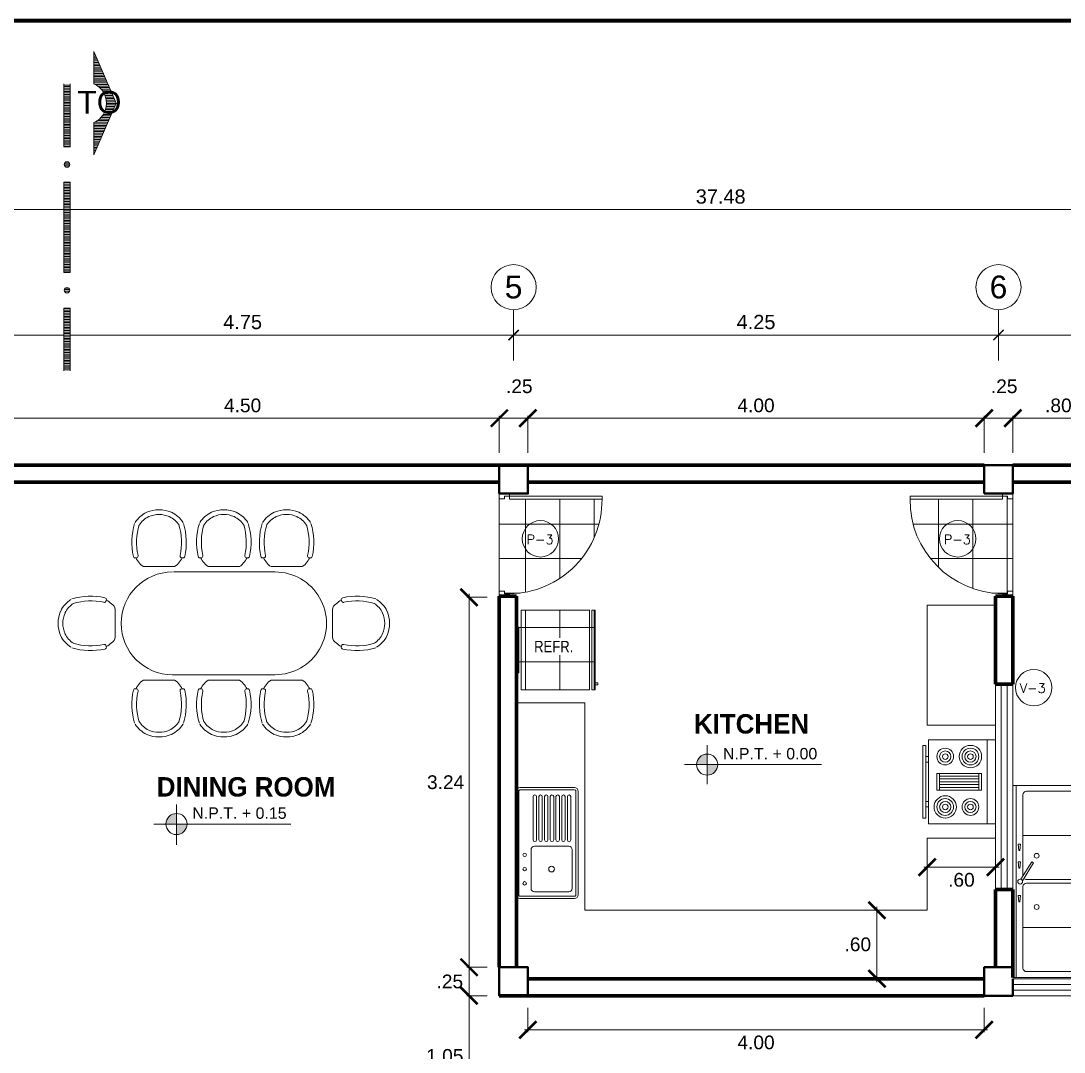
# Model space of a CAD drawing. Header units: millimetres. Extents: x 565 to 912, y 163 to 192.
# Drawn here: x 586.76 to 595.91, y 182.68 to 191.72 of the extents above; entities that cross this region are included whole.
import ezdxf

# ---------------------------------------------------------------- set-up
doc = ezdxf.new("R2010")
doc.units = ezdxf.units.MM
doc.header["$LTSCALE"] = 0.0125
for name, color, linetype, lineweight in [('01', 210, 'Continuous', 0), ('COLUMNAS', 162, 'Continuous', 40), ('COTAS', 9, 'Continuous', 9), ('EQUIPO', 2, 'Continuous', 15), ('MARCO', 1, 'Continuous', 13), ('MARKO', 186, 'Continuous', 80), ('MURO ALTO', 40, 'Continuous', 70), ('proy', 254, 'Continuous', 0), ('TEXTO', 6, 'Continuous', 15)]:
    doc.layers.add(name, color=color, linetype=linetype, lineweight=lineweight)
doc.layers.add('02', color=2, linetype='Continuous')
doc.styles.add('ARIAL', font='arial.ttf')
doc.styles.add('NOMBRE-2', font='arial.ttf')
doc.styles.add('op', font='romab___.ttf')
doc.styles.add('ROMANS135', font='romans.shx', dxfattribs={"width": 1.35})
doc.styles.add('STYLE1', font='arial.ttf', dxfattribs={"height": 0.5})
doc.styles.add('TEXCHICO', font='ARIALN.TTF', dxfattribs={"height": 0.1})
doc.dimstyles.new('ISO-25', dxfattribs={"dimtxt": 0.12, "dimasz": 0.15, "dimexe": 0.02, "dimexo": 0.1055, "dimgap": 0.05, "dimtad": 2, "dimtih": 1, "dimtoh": 1, "dimzin": 4, "dimdsep": 46, "dimtxsty": 'ARIAL', "dimblk": 'ARCHTICK', "dimcen": 2.5, "dimdle": 0.03, "dimclrd": 1, "dimclre": 2, "dimclrt": 256, "dimadec": 0, "dimazin": 0, "dimtfac": 1, "dimtmove": 0, "dimatfit": 0, "dimldrblk": 'ARCHTICK', "dimfxl": 0, "dimlwd": 13, "dimlwe": 9, "dimarcsym": 0})
doc.dimstyles.new('PLANTA', dxfattribs={"dimtxt": 0.125, "dimasz": 0.09, "dimexe": 0.125, "dimexo": 0.1, "dimgap": 0.05, "dimtad": 1, "dimzin": 4, "dimdsep": 46, "dimtxsty": 'NOMBRE-2', "dimblk1": 'ARCHTICK', "dimblk2": 'ARCHTICK', "dimsah": 1, "dimcen": 0, "dimdle": 0.1, "dimclrd": 1, "dimclre": 1, "dimclrt": 256, "dimadec": 0, "dimazin": 0, "dimtfac": 1, "dimtmove": 1, "dimatfit": 3, "dimldrblk": 'ARCHTICK', "dimfxl": 0, "dimtolj": 1, "dimtzin": 0, "dimlwd": 0, "dimlwe": 0, "dimarcsym": 0})

# ---------------------------------------------------------------- blocks, each defined once
blk = doc.blocks.new('P1.0m')
at = {"layer": 'EQUIPO'}
blk.add_lwpolyline([(0.025, 0), (0.055, 0), (0.055, 0.9), (0.025, 0.9)], close=True, dxfattribs=at)
for points in [[(0, -0.1), (0.05, -0.1), (0.05, -0.05), (0.025, -0.05), (0.025, 0), (0, 0)], [(1, -0.1), (0.95, -0.1), (0.95, -0.05), (0.975, -0.05), (0.975, 0), (1, 0)]]:
    blk.add_lwpolyline(points, dxfattribs=at)
at = {"layer": 'EQUIPO', "color": 252}
blk.add_arc((0.065, -0.01), 0.91, 0.6296, 90.6296, dxfattribs=at)
blk = doc.blocks.new('P0.9m')
at = {"xscale": 0.9000092295639774, "yscale": 0.9000092295639774, "zscale": 0.9000092295639774}
blk.add_blockref('P1.0m', (-0.9, 0), dxfattribs=at)
blk = doc.blocks.new('REFRIGPL')
for p, q in [((0.04, -0.35), (0.04, 0.35)), ((0.04, 0.35), (0.64, 0.35)), ((0.64, 0.35), (0.64, -0.35)), ((0.66, 0.35), (0.66, -0.35)), ((0.66, 0.35), (0.69, 0.35)), ((0.69, 0.35), (0.69, -0.35)), ((0.64, -0.35), (0.04, -0.35)), ((0.66, -0.35), (0.69, -0.35))]:
    blk.add_line(p, q)
at = {"color": 9}
for p, q in [((0, -0.2), (0, 0.2)), ((0.02, 0.2), (0, 0.2)), ((0.02, -0.2), (0.02, 0.2)), ((0.02, -0.2), (0, -0.2))]:
    blk.add_line(p, q, dxfattribs=at)
blk.add_lwpolyline([(0.69, -0.2869), (0.7142, -0.2869), (0.7142, -0.305), (0.69, -0.305)], close=True, dxfattribs=at)
at = {"color": 9, "style": 'TEXCHICO'}
blk.add_text('REFR.', height=0.1, dxfattribs=at).set_placement((0.1548, -0.0198))
blk = doc.blocks.new('Cocina~2')
for p, q in [((0, -3), (30, -3)), ((12, -6), (18, -6)), ((13, -20), (13, -6)), ((14, -6), (14, -20)), ((15, -20), (15, -6)), ((16, -6), (16, -20)), ((17, -20), (17, -6)), ((18, -20), (12, -20)), ((6, -24), (6, -25)), ((8, -25), (8, -24)), ((22, -25), (22, -24)), ((24, -24), (24, -25))]:
    blk.add_line(p, q)
for points in [[(0, -24), (0, 0), (30, 0), (30, -24)], [(12, -21), (12, -5), (18, -5), (18, -21)], [(2, -26), (2, -25), (28, -25), (28, -26)]]:
    blk.add_lwpolyline(points, close=True)
for centre, radius in [((6, -9), 4), ((6, -9), 3), ((6, -9), 2), ((24, -9), 3), ((24, -9), 2), ((6, -9), 1), ((24, -9), 1), ((24, -18), 4), ((6, -18), 3), ((6, -18), 2), ((6, -18), 1), ((24, -18), 3), ((24, -18), 2), ((24, -18), 1)]:
    blk.add_circle(centre, radius)
blk = doc.blocks.new('lav54x97')
at = {"color": 9}
for p, q in [((0.513, -0.1464), (0.8919, -0.1464)), ((0.513, -0.1764), (0.8919, -0.1764)), ((0.513, -0.1964), (0.8919, -0.1964)), ((0.513, -0.2264), (0.8919, -0.2264)), ((0.513, -0.2464), (0.8919, -0.2464)), ((0.513, -0.2764), (0.8919, -0.2764)), ((0.513, -0.2964), (0.8919, -0.2964)), ((0.513, -0.3264), (0.8919, -0.3264)), ((0.513, -0.3464), (0.8919, -0.3464)), ((0.513, -0.3764), (0.8919, -0.3764)), ((0.513, -0.3964), (0.8919, -0.3964)), ((0.513, -0.4264), (0.8919, -0.4264)), ((0.513, -0.4464), (0.8919, -0.4464)), ((0.513, -0.4764), (0.8919, -0.4764))]:
    blk.add_line(p, q, dxfattribs=at)
for points in [[(0, -0.51), (0, -0.03, -0.414214), (0.03, 0), (0.94, 0, -0.414214), (0.97, -0.03), (0.97, -0.51, -0.414214), (0.94, -0.54), (0.03, -0.54, -0.414214)], [(0.0566, -0.4581), (0.0566, -0.1581, -0.414214), (0.0866, -0.1281), (0.4266, -0.1281, -0.414214), (0.4566, -0.1581), (0.4566, -0.4581, -0.414214), (0.4266, -0.4881), (0.0866, -0.4881, -0.414214)]]:
    blk.add_lwpolyline(points, format="xyb", close=True)
blk.add_lwpolyline([(0.02, -0.51), (0.02, -0.03, -0.414214), (0.03, -0.02), (0.94, -0.02, -0.414214), (0.95, -0.03), (0.95, -0.51, -0.414214), (0.94, -0.52), (0.03, -0.52, -0.414214)], format="xyb", close=True, dxfattribs=at)
for centre, radius in [((0.1316, -0.0719), 0.015), ((0.2566, -0.0719), 0.015), ((0.3817, -0.0719), 0.015), ((0.2566, -0.3081), 0.025)]:
    blk.add_circle(centre, radius, dxfattribs=at)
for centre, start, end in [((0.513, -0.1614), 90, 270), ((0.8919, -0.1614), 270, 90), ((0.513, -0.2114), 90, 270), ((0.513, -0.2614), 90, 270), ((0.8919, -0.2114), 270, 90), ((0.8919, -0.2614), 270, 90), ((0.513, -0.3114), 90, 270), ((0.513, -0.3614), 90, 270), ((0.8919, -0.3114), 270, 90), ((0.8919, -0.3614), 270, 90), ((0.513, -0.4114), 90, 270), ((0.513, -0.4614), 90, 270), ((0.8919, -0.4114), 270, 90), ((0.8919, -0.4614), 270, 90)]:
    blk.add_arc(centre, 0.015, start, end, dxfattribs=at)
blk = doc.blocks.new('Cofrega1')
for p, q in [((-0.84, -0.03), (-0.84, 0)), ((-0.84, 0), (0.84, 0)), ((0.84, 0), (0.84, -0.03)), ((-0.84, -0.03), (0.84, -0.03)), ((-0.84, -0.59), (-0.84, -0.03)), ((-0.76, -0.09), (-0.4025, -0.09)), ((-0.4025, -0.09), (-0.045, -0.09)), ((-0.4025, -0.09), (-0.4025, -0.57)), ((-0.1228, -0.0476), (-0.1797, -0.0542)), ((-0.1797, -0.0542), (-0.1797, -0.0618)), ((-0.1228, -0.0685), (-0.1797, -0.0618)), ((-0.1228, -0.0476), (-0.1228, -0.0685)), ((0.0067, -0.0851), (0.1618, -0.1833)), ((0.0197, -0.0697), (0.1725, -0.1665)), ((0.0518, -0.09), (0.4032, -0.09)), ((0.1729, -0.0476), (0.1161, -0.0542)), ((0.1161, -0.0542), (0.1161, -0.0618)), ((0.1729, -0.0685), (0.1161, -0.0618)), ((0.1729, -0.0476), (0.1729, -0.0685)), ((0.327, -0.0476), (0.2702, -0.0542)), ((0.2702, -0.0542), (0.2702, -0.0618)), ((0.327, -0.0685), (0.2702, -0.0618)), ((0.327, -0.0476), (0.327, -0.0685)), ((0.4032, -0.09), (0.76, -0.09)), ((0.4032, -0.09), (0.4032, -0.57)), ((0.84, -0.03), (0.84, -0.59)), ((-0.79, -0.54), (-0.79, -0.12)), ((-0.015, -0.12), (-0.015, -0.54)), ((0.0163, -0.12), (0.0163, -0.54)), ((0.1618, -0.1833), (0.1725, -0.1665)), ((0.79, -0.12), (0.79, -0.54)), ((0.81, -0.62), (-0.81, -0.62)), ((-0.045, -0.57), (-0.76, -0.57)), ((0.76, -0.57), (0.0463, -0.57))]:
    blk.add_line(p, q)
for centre in [(-0.0011, -0.0653), (-0.2237, -0.2098), (0.2251, -0.2098)]:
    blk.add_circle(centre, 0.0212)
for centre, start, end in [((-0.76, -0.12), 90, 180), ((-0.045, -0.12), 0, 90), ((0.76, -0.12), 0, 90), ((0.0463, -0.12), 131.60861, 180), ((-0.76, -0.54), 180, 270), ((-0.045, -0.54), 270, 0), ((0.0463, -0.54), 180, 270), ((0.76, -0.54), 270, 360), ((-0.81, -0.59), 180, 270), ((0.81, -0.59), 270, 0)]:
    blk.add_arc(centre, 0.03, start, end)
blk = doc.blocks.new('A$C061637D9')
at = {"layer": '01', "ltscale": 0.22}
for p, q in [((1.2952, 2.1085), (1.3024, 2.1127)), ((1.7527, 2.0302), (1.7455, 2.0344)), ((1.1259, 1.8286), (1.2976, 2.0002)), ((1.7503, 1.9219), (1.9219, 1.7503)), ((1.0177, 1.831), (1.0135, 1.8238)), ((0.5253, 1.1617), (1.1617, 1.7981)), ((2.0302, 1.7527), (2.0344, 1.7455)), ((0.8938, 1.7071), (0.9009, 1.7113)), ((0.8961, 1.5988), (0.7245, 1.4272)), ((0.6163, 1.4296), (0.612, 1.4224)), ((0.5047, 1.318), (0.5119, 1.3223)), ((1.8286, 1.1259), (2.0002, 1.2976)), ((2.1085, 1.2952), (2.1127, 1.3024)), ((0.5071, 1.2098), (0.3355, 1.0382)), ((1.1617, 0.5253), (1.7911, 1.1547)), ((0.2272, 1.0405), (0.223, 1.0334)), ((1.831, 1.0177), (1.8238, 1.0135)), ((1.5988, 0.8961), (1.4272, 0.7245)), ((1.7071, 0.8938), (1.7113, 0.9009)), ((0.2931, 0.5707), (0.2889, 0.5778)), ((0.4014, 0.573), (0.573, 0.4014)), ((1.4296, 0.6163), (1.4224, 0.612)), ((1.2098, 0.5071), (1.0382, 0.3355)), ((1.318, 0.5047), (1.3223, 0.5119)), ((0.5707, 0.2931), (0.5778, 0.2889)), ((1.0405, 0.2272), (1.0334, 0.223))]:
    blk.add_line(p, q, dxfattribs=at)
for centre, radius, start, end in [((1.0486, 2.0776), 0.2679, 111.46377, 158.53623), ((1.0486, 2.0776), 0.2263, 111.46377, 158.53623), ((1.0342, 2.0937), 0.2479, 77.57258, 109.47839), ((1.0342, 2.0937), 0.2062, 77.57258, 109.47839), ((0.8318, 1.836), 0.5211, 32.23533, 62.08748), ((0.8318, 1.836), 0.5628, 32.20823, 62.08748), ((2.216, 1.7577), 0.5628, 117.91252, 147.79177), ((2.216, 1.7577), 0.5211, 117.91252, 147.76467), ((2.0137, 2.0153), 0.2479, 70.52161, 102.42742), ((2.0137, 2.0153), 0.2062, 70.52161, 102.42742), ((1.9993, 1.9993), 0.2263, 21.46377, 68.53623), ((1.9993, 1.9993), 0.2679, 21.46377, 68.53623), ((1.0325, 2.092), 0.2479, 160.52161, 192.42742), ((1.0325, 2.092), 0.2062, 160.52161, 192.42742), ((1.2867, 2.1229), 0.0167, 212.23533, 300.4594), ((1.1313, 2.0573), 0.1789, 359.87449, 17.88664), ((1.2939, 2.1271), 0.0167, 300.4594, 32.20823), ((1.2902, 2.2943), 0.5628, 207.91252, 237.79177), ((1.2902, 2.2943), 0.5211, 207.91252, 237.76467), ((1.2591, 2.0385), 0.0542, 315.14827, 19.81302), ((1.7539, 2.0488), 0.0167, 147.79177, 239.5406), ((1.9166, 1.9789), 0.1789, 162.11336, 180.12551), ((1.7611, 2.0445), 0.0167, 239.5406, 327.76467), ((2.0153, 2.0137), 0.2062, 347.57258, 19.47839), ((2.0153, 2.0137), 0.2479, 347.57258, 19.47839), ((0.6471, 1.6762), 0.2679, 111.46377, 158.53623), ((0.6327, 1.6922), 0.2479, 77.57258, 109.47839), ((0.4304, 1.4346), 0.5628, 32.20823, 62.08748), ((1.4799, 1.4799), 0.45, 314.99996, 134.99996), ((1.4799, 1.4799), 0.45, 314.99996, 134.99996), ((1.7887, 1.9602), 0.0542, 160.18698, 224.85173), ((1.7577, 2.216), 0.5211, 302.23533, 332.08748), ((1.7577, 2.216), 0.5628, 302.20823, 332.08748), ((0.6471, 1.6762), 0.2263, 111.46377, 158.53623), ((0.6327, 1.6922), 0.2062, 77.57258, 109.47839), ((0.4304, 1.4346), 0.5211, 32.23533, 62.08748), ((1.0033, 1.8394), 0.0167, 329.5406, 57.76467), ((0.6311, 1.6906), 0.2479, 160.52161, 192.42742), ((0.6311, 1.6906), 0.2062, 160.52161, 192.42742), ((0.9991, 1.8322), 0.0167, 237.79177, 329.5406), ((1.0689, 1.9949), 0.1789, 252.11336, 270.12551), ((1.0877, 1.8671), 0.0542, 250.18698, 314.85173), ((1.9602, 1.7887), 0.0542, 225.14827, 289.81302), ((1.9789, 1.9166), 0.1789, 269.87449, 287.88664), ((2.0445, 1.7611), 0.0167, 122.23533, 210.4594), ((2.0488, 1.7539), 0.0167, 210.4594, 302.20823), ((0.8887, 1.8929), 0.5211, 207.91252, 237.76467), ((0.8853, 1.7214), 0.0167, 212.23533, 300.4594), ((0.8577, 1.6371), 0.0542, 315.14827, 19.81302), ((0.7298, 1.6558), 0.1789, 359.87449, 17.88664), ((0.8925, 1.7257), 0.0167, 300.4594, 32.20823), ((0.8887, 1.8929), 0.5628, 207.91252, 237.79177), ((0.2581, 1.2872), 0.2679, 111.46377, 158.53623), ((0.2581, 1.2872), 0.2263, 111.46377, 158.53623), ((0.2437, 1.3032), 0.2479, 77.57258, 109.47839), ((0.2437, 1.3032), 0.2062, 77.57258, 109.47839), ((0.0414, 1.0456), 0.5211, 32.23533, 62.08748), ((0.0414, 1.0456), 0.5628, 32.20823, 62.08748), ((0.2421, 1.3016), 0.2479, 160.52161, 192.42742), ((0.5977, 1.4308), 0.0167, 237.79177, 329.5406), ((0.6019, 1.438), 0.0167, 329.5406, 57.76467), ((0.6675, 1.5935), 0.1789, 252.11336, 270.12551), ((0.6863, 1.4656), 0.0542, 250.18698, 314.85173), ((0.2421, 1.3016), 0.2062, 160.52161, 192.42742), ((0.4963, 1.3324), 0.0167, 212.23533, 300.4594), ((0.3408, 1.2668), 0.1789, 359.87449, 17.88664), ((0.5035, 1.3366), 0.0167, 300.4594, 32.20823), ((2.0385, 1.2591), 0.0542, 70.18698, 134.85173), ((2.0573, 1.1313), 0.1789, 72.11336, 90.12551), ((2.1229, 1.2867), 0.0167, 149.5406, 237.76467), ((2.1271, 1.2939), 0.0167, 57.79177, 149.5406), ((1.836, 0.8318), 0.5628, 27.91252, 57.79177), ((0.4997, 1.5039), 0.5628, 207.91252, 237.79177), ((0.4997, 1.5039), 0.5211, 207.91252, 237.76467), ((0.4687, 1.248), 0.0542, 315.14827, 19.81302), ((1.836, 0.8318), 0.5211, 27.91252, 57.76467), ((0.8435, 0.8435), 0.45, 134.99996, 315.00004), ((1.8671, 1.0877), 0.0542, 135.14827, 199.81302), ((0.2086, 1.0418), 0.0167, 237.79177, 329.5406), ((0.2129, 1.049), 0.0167, 329.5406, 57.76467), ((0.2785, 1.2045), 0.1789, 252.11336, 270.12551), ((0.2972, 1.0766), 0.0542, 250.18698, 314.85173), ((1.8322, 0.9991), 0.0167, 120.4594, 212.20823), ((1.9949, 1.0689), 0.1789, 179.87449, 197.88664), ((1.8394, 1.0033), 0.0167, 32.23533, 120.4594), ((2.2943, 1.2902), 0.5211, 212.23533, 242.08748), ((2.0937, 1.0342), 0.2062, 340.52161, 12.42742), ((2.0937, 1.0342), 0.2479, 340.52161, 12.42742), ((2.2943, 1.2902), 0.5628, 212.20823, 242.08748), ((2.0776, 1.0486), 0.2263, 291.46377, 338.53623), ((2.0776, 1.0486), 0.2679, 291.46377, 338.53623), ((1.6371, 0.8577), 0.0542, 70.18698, 134.85173), ((1.6558, 0.7298), 0.1789, 72.11336, 90.12551), ((1.7214, 0.8853), 0.0167, 149.5406, 237.76467), ((1.7257, 0.8925), 0.0167, 57.79177, 149.5406), ((1.4346, 0.4304), 0.5211, 27.91252, 57.76467), ((1.4346, 0.4304), 0.5628, 27.91252, 57.79177), ((2.092, 1.0325), 0.2062, 257.57258, 289.47839), ((2.092, 1.0325), 0.2479, 257.57258, 289.47839), ((1.4656, 0.6863), 0.0542, 135.14827, 199.81302), ((1.5935, 0.6675), 0.1789, 179.87449, 197.88664), ((1.6922, 0.6327), 0.2062, 340.52161, 12.42742), ((1.6922, 0.6327), 0.2479, 340.52161, 12.42742), ((0.5656, 0.1073), 0.5628, 122.20823, 152.08748), ((0.2746, 0.5694), 0.0167, 30.4594, 122.20823), ((0.2788, 0.5622), 0.0167, 302.23533, 30.4594), ((0.3444, 0.4067), 0.1789, 89.87449, 107.88664), ((0.3632, 0.5346), 0.0542, 45.14827, 109.81302), ((1.4308, 0.5977), 0.0167, 120.4594, 212.20823), ((1.8929, 0.8887), 0.5628, 212.20823, 242.08748), ((1.438, 0.6019), 0.0167, 32.23533, 120.4594), ((1.8929, 0.8887), 0.5211, 212.23533, 242.08748), ((1.6762, 0.6471), 0.2263, 291.46377, 338.53623), ((1.6762, 0.6471), 0.2679, 291.46377, 338.53623), ((0.5656, 0.1073), 0.5211, 122.23533, 152.08748), ((1.248, 0.4687), 0.0542, 70.18698, 134.85173), ((1.2668, 0.3408), 0.1789, 72.11336, 90.12551), ((1.3324, 0.4963), 0.0167, 149.5406, 237.76467), ((1.3366, 0.5035), 0.0167, 57.79177, 149.5406), ((1.0456, 0.0414), 0.5211, 27.91252, 57.76467), ((1.0456, 0.0414), 0.5628, 27.91252, 57.79177), ((0.5346, 0.3631), 0.0542, 340.18698, 44.85173), ((1.6906, 0.6311), 0.2479, 257.57258, 289.47839), ((1.6906, 0.6311), 0.2062, 257.57258, 289.47839), ((0.308, 0.3096), 0.2479, 167.57258, 199.47839), ((0.308, 0.3096), 0.2062, 167.57258, 199.47839), ((0.1073, 0.5656), 0.5211, 297.91252, 327.76467), ((0.5622, 0.2788), 0.0167, 59.5406, 147.76467), ((0.4067, 0.3444), 0.1789, 342.11336, 0.12551), ((0.5694, 0.2746), 0.0167, 327.79177, 59.5406), ((1.0766, 0.2972), 0.0542, 135.14827, 199.81302), ((1.2045, 0.2785), 0.1789, 179.87449, 197.88664), ((1.3032, 0.2437), 0.2062, 340.52161, 12.42742), ((1.3032, 0.2437), 0.2479, 340.52161, 12.42742), ((0.324, 0.324), 0.2679, 201.46377, 248.53623), ((0.324, 0.324), 0.2263, 201.46377, 248.53623), ((0.1073, 0.5656), 0.5628, 297.91252, 327.79177), ((1.0418, 0.2086), 0.0167, 120.4594, 212.20823), ((1.5039, 0.4997), 0.5628, 212.20823, 242.08748), ((1.049, 0.2129), 0.0167, 32.23533, 120.4594), ((1.5039, 0.4997), 0.5211, 212.23533, 242.08748), ((0.3096, 0.308), 0.2062, 250.52161, 282.42742), ((1.2872, 0.2581), 0.2263, 291.46377, 338.53623), ((1.2872, 0.2581), 0.2679, 291.46377, 338.53623), ((0.3096, 0.308), 0.2479, 250.52161, 282.42742), ((1.3016, 0.2421), 0.2479, 257.57258, 289.47839), ((1.3016, 0.2421), 0.2062, 257.57258, 289.47839)]:
    blk.add_arc(centre, radius, start, end, dxfattribs=at)
blk = doc.blocks.new('_ARCHTICK')
at = {"color": 0, "linetype": 'ByBlock', "const_width": 0.15}
blk.add_lwpolyline([(-0.5, -0.5), (0.5, 0.5)], dxfattribs=at)
blk = doc.blocks.new('*D29')
at = {"layer": 'COTAS', "color": 1, "lineweight": 13, "transparency": 16777216}
blk.add_line((586.4263, 188.2378), (590.9863, 188.2378), dxfattribs=at)
at = {"layer": 'COTAS', "color": 2, "lineweight": 9, "transparency": 16777216}
for p, q in [((586.4563, 187.9328), (586.4563, 188.2578)), ((590.9563, 187.9328), (590.9563, 188.2578))]:
    blk.add_line(p, q, dxfattribs=at)
at = {"layer": 'Defpoints', "color": 0, "transparency": 16777216}
for p in [(590.9563, 188.2378), (586.4563, 187.8273), (590.9563, 187.8273)]:
    blk.add_point(p, dxfattribs=at)
at = {"layer": 'COTAS', "color": 1, "lineweight": 13, "transparency": 16777216, "xscale": 0.15, "yscale": 0.15, "zscale": 0.15, "rotation": 180}
blk.add_blockref('_ARCHTICK', (586.4563, 188.2378), dxfattribs=at)
at = {"layer": 'COTAS', "color": 1, "lineweight": 13, "transparency": 16777216, "xscale": 0.15, "yscale": 0.15, "zscale": 0.15}
blk.add_blockref('_ARCHTICK', (590.9563, 188.2378), dxfattribs=at)
at = {"layer": 'COTAS', "transparency": 16777216, "insert": (588.7063, 188.3491), "char_height": 0.12, "attachment_point": 5, "style": 'ARIAL'}
blk.add_mtext('4.50', dxfattribs=at)
blk = doc.blocks.new('*D30')
at = {"layer": 'COTAS', "color": 2, "lineweight": 9, "transparency": 16777216}
for p, q in [((590.9563, 187.9328), (590.9563, 188.2578)), ((591.2063, 187.9328), (591.2063, 188.2578))]:
    blk.add_line(p, q, dxfattribs=at)
at = {"layer": 'COTAS', "color": 1, "lineweight": 13, "transparency": 16777216}
blk.add_line((590.9563, 188.2378), (591.2063, 188.2378), dxfattribs=at)
at = {"layer": 'Defpoints', "color": 0, "transparency": 16777216}
for p in [(591.2063, 188.2378), (590.9563, 187.8273), (591.2063, 187.8273)]:
    blk.add_point(p, dxfattribs=at)
at = {"layer": 'COTAS', "transparency": 16777216, "insert": (591.1313, 188.5166), "char_height": 0.12, "attachment_point": 5, "style": 'ARIAL'}
blk.add_mtext('.25', dxfattribs=at)
blk = doc.blocks.new('*D31')
at = {"layer": 'COTAS', "color": 1, "lineweight": 13, "transparency": 16777216}
blk.add_line((591.1763, 188.2378), (595.2363, 188.2378), dxfattribs=at)
at = {"layer": 'COTAS', "color": 2, "lineweight": 9, "transparency": 16777216}
for p, q in [((591.2063, 187.9328), (591.2063, 188.2578)), ((595.2063, 187.9328), (595.2063, 188.2578))]:
    blk.add_line(p, q, dxfattribs=at)
at = {"layer": 'Defpoints', "color": 0, "transparency": 16777216}
for p in [(595.2063, 188.2378), (591.2063, 187.8273), (595.2063, 187.8273)]:
    blk.add_point(p, dxfattribs=at)
at = {"layer": 'COTAS', "color": 1, "lineweight": 13, "transparency": 16777216, "xscale": 0.15, "yscale": 0.15, "zscale": 0.15, "rotation": 180}
blk.add_blockref('_ARCHTICK', (591.2063, 188.2378), dxfattribs=at)
at = {"layer": 'COTAS', "color": 1, "lineweight": 13, "transparency": 16777216, "xscale": 0.15, "yscale": 0.15, "zscale": 0.15}
blk.add_blockref('_ARCHTICK', (595.2063, 188.2378), dxfattribs=at)
at = {"layer": 'COTAS', "transparency": 16777216, "insert": (593.2063, 188.3491), "char_height": 0.12, "attachment_point": 5, "style": 'ARIAL'}
blk.add_mtext('4.00', dxfattribs=at)
blk = doc.blocks.new('*D32')
at = {"layer": 'COTAS', "color": 2, "lineweight": 9, "transparency": 16777216}
for p, q in [((595.2063, 187.9328), (595.2063, 188.2578)), ((595.4563, 187.9328), (595.4563, 188.2578))]:
    blk.add_line(p, q, dxfattribs=at)
at = {"layer": 'COTAS', "color": 1, "lineweight": 13, "transparency": 16777216}
blk.add_line((595.2063, 188.2378), (595.4563, 188.2378), dxfattribs=at)
at = {"layer": 'Defpoints', "color": 0, "transparency": 16777216}
for p in [(595.4563, 188.2378), (595.2063, 187.8273), (595.4563, 187.8273)]:
    blk.add_point(p, dxfattribs=at)
at = {"layer": 'COTAS', "transparency": 16777216, "insert": (595.3813, 188.5166), "char_height": 0.12, "attachment_point": 5, "style": 'ARIAL'}
blk.add_mtext('.25', dxfattribs=at)
blk = doc.blocks.new('*D33')
at = {"layer": 'COTAS', "color": 1, "lineweight": 13, "transparency": 16777216}
blk.add_line((595.4263, 188.2378), (596.2863, 188.2378), dxfattribs=at)
at = {"layer": 'COTAS', "color": 2, "lineweight": 9, "transparency": 16777216}
for p, q in [((595.4563, 187.9328), (595.4563, 188.2578)), ((596.2563, 187.9328), (596.2563, 188.2578))]:
    blk.add_line(p, q, dxfattribs=at)
at = {"layer": 'Defpoints', "color": 0, "transparency": 16777216}
for p in [(596.2563, 188.2378), (595.4563, 187.8273), (596.2563, 187.8273)]:
    blk.add_point(p, dxfattribs=at)
at = {"layer": 'COTAS', "color": 1, "lineweight": 13, "transparency": 16777216, "xscale": 0.15, "yscale": 0.15, "zscale": 0.15, "rotation": 180}
blk.add_blockref('_ARCHTICK', (595.4563, 188.2378), dxfattribs=at)
at = {"layer": 'COTAS', "color": 1, "lineweight": 13, "transparency": 16777216, "xscale": 0.15, "yscale": 0.15, "zscale": 0.15}
blk.add_blockref('_ARCHTICK', (596.2563, 188.2378), dxfattribs=at)
at = {"layer": 'COTAS', "transparency": 16777216, "insert": (595.8563, 188.3491), "char_height": 0.12, "attachment_point": 5, "style": 'ARIAL'}
blk.add_mtext('.80', dxfattribs=at)
blk = doc.blocks.new('*D87')
at = {"layer": 'COTAS', "color": 2, "lineweight": 9, "transparency": 16777216}
for p, q in [((590.8508, 186.6685), (590.6711, 186.6685)), ((590.8508, 183.4275), (590.6711, 183.4275))]:
    blk.add_line(p, q, dxfattribs=at)
at = {"layer": 'COTAS', "color": 1, "lineweight": 13, "transparency": 16777216}
blk.add_line((590.6911, 186.6985), (590.6911, 183.3975), dxfattribs=at)
at = {"layer": 'Defpoints', "color": 0, "transparency": 16777216}
for p in [(590.9563, 186.6685), (590.6911, 183.4275), (590.9563, 183.4275)]:
    blk.add_point(p, dxfattribs=at)
at = {"layer": 'COTAS', "color": 1, "lineweight": 13, "transparency": 16777216, "xscale": 0.15, "yscale": 0.15, "zscale": 0.15}
for p, rotation in [((590.6911, 186.6685), 90), ((590.6911, 183.4275), 270)]:
    blk.add_blockref('_ARCHTICK', p, dxfattribs=dict(at, rotation=rotation))
at = {"layer": 'COTAS', "transparency": 16777216, "insert": (590.4855, 185.048), "char_height": 0.12, "attachment_point": 5, "style": 'ARIAL'}
blk.add_mtext('3.24', dxfattribs=at)
blk = doc.blocks.new('*D88')
at = {"layer": 'COTAS', "color": 1, "lineweight": 13, "transparency": 16777216}
blk.add_line((590.6911, 183.4575), (590.6911, 183.1475), dxfattribs=at)
at = {"layer": 'COTAS', "color": 2, "lineweight": 9, "transparency": 16777216}
for p, q in [((590.8508, 183.4275), (590.6711, 183.4275)), ((590.8508, 183.1775), (590.6711, 183.1775))]:
    blk.add_line(p, q, dxfattribs=at)
at = {"layer": 'Defpoints', "color": 0, "transparency": 16777216}
for p in [(590.9563, 183.4275), (590.6911, 183.1775), (590.9563, 183.1775)]:
    blk.add_point(p, dxfattribs=at)
at = {"layer": 'COTAS', "color": 1, "lineweight": 13, "transparency": 16777216, "xscale": 0.15, "yscale": 0.15, "zscale": 0.15}
for p, rotation in [((590.6911, 183.4275), 90), ((590.6911, 183.1775), 270)]:
    blk.add_blockref('_ARCHTICK', p, dxfattribs=dict(at, rotation=rotation))
at = {"layer": 'COTAS', "transparency": 16777216, "insert": (590.5222, 183.3025), "char_height": 0.12, "attachment_point": 5, "style": 'ARIAL'}
blk.add_mtext('.25', dxfattribs=at)
blk = doc.blocks.new('*D89')
at = {"layer": 'COTAS', "color": 2, "lineweight": 9, "transparency": 16777216}
for p, q in [((594.6008, 183.9273), (594.2465, 183.9273)), ((594.6008, 183.3273), (594.2465, 183.3273))]:
    blk.add_line(p, q, dxfattribs=at)
at = {"layer": 'COTAS', "color": 1, "lineweight": 13, "transparency": 16777216}
blk.add_line((594.2665, 183.9573), (594.2665, 183.2973), dxfattribs=at)
at = {"layer": 'Defpoints', "color": 0, "transparency": 16777216}
for p in [(594.7063, 183.9273), (594.2665, 183.3273), (594.7063, 183.3273)]:
    blk.add_point(p, dxfattribs=at)
at = {"layer": 'COTAS', "color": 1, "lineweight": 13, "transparency": 16777216, "xscale": 0.15, "yscale": 0.15, "zscale": 0.15}
for p, rotation in [((594.2665, 183.9273), 90), ((594.2665, 183.3273), 270)]:
    blk.add_blockref('_ARCHTICK', p, dxfattribs=dict(at, rotation=rotation))
at = {"layer": 'COTAS', "transparency": 16777216, "insert": (594.0983, 183.6273), "char_height": 0.12, "attachment_point": 5, "style": 'ARIAL'}
blk.add_mtext('.60', dxfattribs=at)
blk = doc.blocks.new('*D90')
at = {"layer": 'COTAS', "color": 1, "lineweight": 13, "transparency": 16777216}
blk.add_line((594.6763, 184.3041), (595.3363, 184.3041), dxfattribs=at)
at = {"layer": 'COTAS', "color": 2, "lineweight": 9, "transparency": 16777216}
for p, q in [((594.7063, 184.3469), (594.7063, 184.2841)), ((595.3063, 184.3469), (595.3063, 184.2841))]:
    blk.add_line(p, q, dxfattribs=at)
at = {"layer": 'Defpoints', "color": 0, "transparency": 16777216}
for p in [(594.7063, 184.4524), (595.3063, 184.4524), (595.3063, 184.3041)]:
    blk.add_point(p, dxfattribs=at)
at = {"layer": 'COTAS', "color": 1, "lineweight": 13, "transparency": 16777216, "xscale": 0.15, "yscale": 0.15, "zscale": 0.15, "rotation": 180}
blk.add_blockref('_ARCHTICK', (594.7063, 184.3041), dxfattribs=at)
at = {"layer": 'COTAS', "color": 1, "lineweight": 13, "transparency": 16777216, "xscale": 0.15, "yscale": 0.15, "zscale": 0.15}
blk.add_blockref('_ARCHTICK', (595.3063, 184.3041), dxfattribs=at)
at = {"layer": 'COTAS', "transparency": 16777216, "insert": (595.0063, 184.1929), "char_height": 0.12, "attachment_point": 5, "style": 'ARIAL'}
blk.add_mtext('.60', dxfattribs=at)
blk = doc.blocks.new('*D91')
at = {"layer": 'COTAS', "color": 2, "lineweight": 9, "transparency": 16777216}
for p, q in [((591.2063, 183.072), (591.2063, 182.8595)), ((595.2063, 183.0718), (595.2063, 182.8595))]:
    blk.add_line(p, q, dxfattribs=at)
at = {"layer": 'COTAS', "color": 1, "lineweight": 13, "transparency": 16777216}
blk.add_line((591.1763, 182.8795), (595.2363, 182.8795), dxfattribs=at)
at = {"layer": 'Defpoints', "color": 0, "transparency": 16777216}
for p in [(591.2063, 183.1775), (595.2063, 183.1773), (595.2063, 182.8795)]:
    blk.add_point(p, dxfattribs=at)
at = {"layer": 'COTAS', "color": 1, "lineweight": 13, "transparency": 16777216, "xscale": 0.15, "yscale": 0.15, "zscale": 0.15, "rotation": 180}
blk.add_blockref('_ARCHTICK', (591.2063, 182.8795), dxfattribs=at)
at = {"layer": 'COTAS', "color": 1, "lineweight": 13, "transparency": 16777216, "xscale": 0.15, "yscale": 0.15, "zscale": 0.15}
blk.add_blockref('_ARCHTICK', (595.2063, 182.8795), dxfattribs=at)
at = {"layer": 'COTAS', "transparency": 16777216, "insert": (593.2063, 182.7682), "char_height": 0.12, "attachment_point": 5, "style": 'ARIAL'}
blk.add_mtext('4.00', dxfattribs=at)
blk = doc.blocks.new('*D105')
at = {"layer": 'COTAS', "color": 2, "lineweight": 9, "transparency": 16777216}
for p, q in [((590.8508, 183.1773), (590.6711, 183.1773)), ((590.8508, 182.123), (590.6711, 182.123))]:
    blk.add_line(p, q, dxfattribs=at)
at = {"layer": 'COTAS', "color": 1, "lineweight": 13, "transparency": 16777216}
blk.add_line((590.6911, 183.2073), (590.6911, 182.093), dxfattribs=at)
at = {"layer": 'Defpoints', "color": 0, "transparency": 16777216}
for p in [(590.9563, 183.1773), (590.6911, 182.123), (590.9563, 182.123)]:
    blk.add_point(p, dxfattribs=at)
at = {"layer": 'COTAS', "color": 1, "lineweight": 13, "transparency": 16777216, "xscale": 0.15, "yscale": 0.15, "zscale": 0.15}
for p, rotation in [((590.6911, 183.1773), 90), ((590.6911, 182.123), 270)]:
    blk.add_blockref('_ARCHTICK', p, dxfattribs=dict(at, rotation=rotation))
at = {"layer": 'COTAS', "transparency": 16777216, "insert": (590.4786, 182.6501), "char_height": 0.12, "attachment_point": 5, "style": 'ARIAL'}
blk.add_mtext('1.05', dxfattribs=at)
blk = doc.blocks.new('*D192')
at = {"layer": 'COTAS', "color": 1, "lineweight": 0, "transparency": 16777216}
for p, q in [((574.1563, 189.6125), (574.1563, 190.1902)), ((611.6363, 189.6125), (611.6363, 190.1902)), ((574.0563, 190.0652), (611.7363, 190.0652))]:
    blk.add_line(p, q, dxfattribs=at)
at = {"layer": 'Defpoints', "color": 0, "transparency": 16777216}
for p in [(611.6363, 190.0652), (574.1563, 189.5125), (611.6363, 189.5125)]:
    blk.add_point(p, dxfattribs=at)
at = {"layer": 'COTAS', "color": 1, "lineweight": 0, "transparency": 16777216, "xscale": 0.09, "yscale": 0.09, "zscale": 0.09, "rotation": 180}
blk.add_blockref('_ARCHTICK', (574.1563, 190.0652), dxfattribs=at)
at = {"layer": 'COTAS', "color": 1, "lineweight": 0, "transparency": 16777216, "xscale": 0.09, "yscale": 0.09, "zscale": 0.09}
blk.add_blockref('_ARCHTICK', (611.6363, 190.0652), dxfattribs=at)
at = {"layer": 'COTAS', "transparency": 16777216, "insert": (592.8963, 190.179), "char_height": 0.125, "attachment_point": 5, "style": 'NOMBRE-2'}
blk.add_mtext('\\A1;37.48', dxfattribs=at)
blk = doc.blocks.new('*D193')
at = {"layer": 'COTAS', "color": 1, "lineweight": 0, "transparency": 16777216}
for p, q in [((586.3313, 189.0659), (586.3313, 189.0909)), ((591.0813, 189.0659), (591.0813, 189.0909)), ((586.2313, 188.9659), (591.1813, 188.9659))]:
    blk.add_line(p, q, dxfattribs=at)
at = {"layer": 'Defpoints', "color": 0, "transparency": 16777216}
for p in [(586.3313, 188.9659), (591.0813, 188.9659), (591.0813, 188.9659)]:
    blk.add_point(p, dxfattribs=at)
at = {"layer": 'COTAS', "color": 1, "lineweight": 0, "transparency": 16777216, "xscale": 0.09, "yscale": 0.09, "zscale": 0.09, "rotation": 180}
blk.add_blockref('_ARCHTICK', (586.3313, 188.9659), dxfattribs=at)
at = {"layer": 'COTAS', "color": 1, "lineweight": 0, "transparency": 16777216, "xscale": 0.09, "yscale": 0.09, "zscale": 0.09}
blk.add_blockref('_ARCHTICK', (591.0813, 188.9659), dxfattribs=at)
at = {"layer": 'COTAS', "transparency": 16777216, "insert": (588.7063, 189.0795), "char_height": 0.125, "attachment_point": 5, "style": 'NOMBRE-2'}
blk.add_mtext('\\A1;4.75', dxfattribs=at)
blk = doc.blocks.new('*D198')
at = {"layer": 'COTAS', "color": 1, "lineweight": 0, "transparency": 16777216}
for p, q in [((595.3313, 189.0659), (595.3313, 189.0909)), ((599.0072, 189.0659), (599.0072, 189.0909)), ((595.2313, 188.9659), (599.1072, 188.9659))]:
    blk.add_line(p, q, dxfattribs=at)
at = {"layer": 'Defpoints', "color": 0, "transparency": 16777216}
for p in [(595.3313, 188.9659), (599.0072, 188.9659), (599.0072, 188.9659)]:
    blk.add_point(p, dxfattribs=at)
at = {"layer": 'COTAS', "color": 1, "lineweight": 0, "transparency": 16777216, "xscale": 0.09, "yscale": 0.09, "zscale": 0.09, "rotation": 180}
blk.add_blockref('_ARCHTICK', (595.3313, 188.9659), dxfattribs=at)
at = {"layer": 'COTAS', "color": 1, "lineweight": 0, "transparency": 16777216, "xscale": 0.09, "yscale": 0.09, "zscale": 0.09}
blk.add_blockref('_ARCHTICK', (599.0072, 188.9659), dxfattribs=at)
at = {"layer": 'COTAS', "transparency": 16777216, "insert": (597.1692, 189.0798), "char_height": 0.125, "attachment_point": 5, "style": 'NOMBRE-2'}
blk.add_mtext('\\A1;3.68', dxfattribs=at)
blk = doc.blocks.new('*D199')
at = {"layer": 'COTAS', "color": 1, "lineweight": 0, "transparency": 16777216}
for p, q in [((591.0813, 189.0659), (591.0813, 189.0909)), ((595.3313, 189.0659), (595.3313, 189.0909)), ((590.9813, 188.9659), (595.4313, 188.9659))]:
    blk.add_line(p, q, dxfattribs=at)
at = {"layer": 'Defpoints', "color": 0, "transparency": 16777216}
for p in [(591.0813, 188.9659), (595.3313, 188.9659), (595.3313, 188.9659)]:
    blk.add_point(p, dxfattribs=at)
at = {"layer": 'COTAS', "color": 1, "lineweight": 0, "transparency": 16777216, "xscale": 0.09, "yscale": 0.09, "zscale": 0.09, "rotation": 180}
blk.add_blockref('_ARCHTICK', (591.0813, 188.9659), dxfattribs=at)
at = {"layer": 'COTAS', "color": 1, "lineweight": 0, "transparency": 16777216, "xscale": 0.09, "yscale": 0.09, "zscale": 0.09}
blk.add_blockref('_ARCHTICK', (595.3313, 188.9659), dxfattribs=at)
at = {"layer": 'COTAS', "transparency": 16777216, "insert": (593.2063, 189.0797), "char_height": 0.125, "attachment_point": 5, "style": 'NOMBRE-2'}
blk.add_mtext('\\A1;4.25', dxfattribs=at)

msp = doc.modelspace()

# ---------------------------------------------------------------- hatches: boundary and pattern name
at = {"layer": 'MARCO', "linetype": 'Continuous'}
h = msp.add_hatch(color=256, dxfattribs=at)
h.paths.add_polyline_path([(592.77778, 185.29525, 0.4142136), (592.68522, 185.20269), (592.77778, 185.20269)])
h.paths.add_polyline_path([(592.87034, 185.20269), (592.77778, 185.20269), (592.77778, 185.11013, 0.4142136)])
h = msp.add_hatch(color=256, dxfattribs=at)
h.paths.add_polyline_path([(588.12657, 184.7745, 0.4142136), (588.03401, 184.68194), (588.12657, 184.68194)])
h.paths.add_polyline_path([(588.21913, 184.68194), (588.12657, 184.68194), (588.12657, 184.58938, 0.4142136)])
at = {"layer": 'proy'}
h = msp.add_hatch(dxfattribs=at)
h.set_pattern_fill('ANSI31', color=256, scale=0.110262, angle=135, style=0)
h.set_pattern_definition([(7e-15, (537.706513, 320.747023), (1e-18, 0.0137827678), [])])
h.paths.add_polyline_path([(587.40105, 191.16654, -0.6639697), (587.40105, 190.82773), (587.40105, 190.54365), (587.59721, 190.99713), (587.40105, 191.45062)])
h = msp.add_hatch(dxfattribs=at)
h.set_pattern_fill('ANSI31', color=256, scale=0.110262, angle=135, style=0)
h.set_pattern_definition([(180, (630.575972, 63.031317), (-3e-18, -0.0137827678), [])])
h.paths.add_polyline_path([(587.13952, 189.20256), (587.19465, 189.20256), (587.19465, 188.65125), (587.13952, 188.65125)])
h.paths.add_polyline_path([(587.16687, 189.38284, -1), (587.16687, 189.33409, -1)])
h.paths.add_polyline_path([(587.13952, 190.30429), (587.19465, 190.30429), (587.19465, 189.5135), (587.13952, 189.5135)])
h.paths.add_polyline_path([(587.16687, 190.48438, -1), (587.16687, 190.43562, -1)])
h.paths.add_polyline_path([(587.13952, 191.16654), (587.19465, 191.16654), (587.19465, 190.61523), (587.13952, 190.61523)])
h = msp.add_hatch(dxfattribs=at)
h.set_pattern_fill('NET', color=256, scale=0.095, style=0)
h.paths.add_polyline_path([(591.85626, 187.52782), (591.04626, 187.52782), (591.04626, 187.55482), (591.00126, 187.55482), (591.00126, 187.53232), (590.95626, 187.53232), (590.95626, 186.72231), (591.00126, 186.72231), (591.00126, 186.69981), (591.04626, 186.69981, 0.4142136)])
h.paths.add_polyline_path([(595.45626, 187.53232), (595.41125, 187.53232), (595.41125, 187.55482), (595.36625, 187.55482), (595.36625, 187.52782), (594.55625, 187.52782, 0.4142136), (595.36625, 186.69981), (595.41125, 186.69981), (595.41125, 186.72231), (595.45626, 186.72231)])
h = msp.add_hatch(dxfattribs=at)
h.set_pattern_fill('NET', color=256, scale=0.095, style=0)
h.paths.add_polyline_path([(591.23609, 186.16213), (591.62968, 186.16213), (591.62968, 186.31213), (591.23609, 186.31213)], flags=16)
h.paths.add_polyline_path([(591.79626, 185.92001), (591.82043, 185.92001), (591.82043, 185.85691), (591.10626, 185.85691), (591.10626, 186.55691), (591.79626, 186.55691)])
h.paths.add_polyline_path([(592.89061, 185.22141), (593.76861, 185.22141), (593.76861, 185.37459), (592.89061, 185.37459)], flags=9)
h.paths.add_polyline_path([(592.61761, 185.42636), (593.88487, 185.42636), (593.88487, 185.69109), (592.61761, 185.69109)], flags=9)

# ---------------------------------------------------------------- linework, layer by layer
at = {"layer": 'COLUMNAS'}
msp.add_line((595.20626, 183.17748), (595.45626, 183.17748), dxfattribs=at)
for points in [[(590.95626, 187.57732), (591.20626, 187.57732), (591.20626, 187.82732), (590.95626, 187.82732)], [(595.20626, 187.57732), (595.45626, 187.57732), (595.45626, 187.82732), (595.20626, 187.82732)], [(590.95626, 183.42748), (591.20626, 183.42748), (591.20626, 183.17748), (590.95626, 183.17748)]]:
    msp.add_lwpolyline(points, close=True, dxfattribs=at)
for points in [[(595.20626, 183.17748), (595.20626, 183.42748), (595.45626, 183.42748)], [(595.45626, 183.32732), (595.45626, 183.17748)]]:
    msp.add_lwpolyline(points, dxfattribs=at)
at = {"layer": 'MARCO', "linetype": 'Continuous'}
for p, q in [((592.77778, 185.20269), (592.77778, 185.37341)), ((592.57937, 185.20269), (593.77895, 185.20269)), ((592.77778, 185.20269), (592.77778, 185.03198)), ((588.12657, 184.49858), (588.12657, 184.85266)), ((587.92815, 184.68194), (589.12773, 184.68194))]:
    msp.add_line(p, q, dxfattribs=at)
for centre in [(592.77778, 185.20269), (588.12657, 184.68194)]:
    msp.add_circle(centre, 0.09256, dxfattribs=at)
at = {"layer": 'MARKO'}
msp.add_lwpolyline([(564.78685, 191.71852), (564.78685, 163.21852), (628.38011, 163.21852), (628.38011, 191.71852)], close=True, dxfattribs=at)
at = {"layer": 'MURO ALTO'}
for p, q in [((574.15626, 187.82732), (595.20626, 187.82732)), ((595.45626, 187.82732), (596.25626, 187.82732)), ((586.45626, 187.67732), (590.95626, 187.67732)), ((591.20626, 187.67732), (595.20626, 187.67732)), ((595.45626, 187.67732), (596.25626, 187.67732)), ((590.95626, 186.67732), (591.10626, 186.67732)), ((590.95626, 186.67732), (590.95626, 183.42748)), ((591.10626, 186.67732), (591.10626, 183.42748)), ((595.45626, 186.67732), (595.30626, 186.67731)), ((595.30626, 186.67731), (595.30626, 185.90821)), ((595.45626, 186.67731), (595.45626, 185.90821)), ((595.45626, 185.90821), (595.30626, 185.90821)), ((595.45626, 184.10821), (595.30626, 184.10821)), ((595.30626, 184.10821), (595.30626, 183.42748)), ((595.45626, 184.10821), (595.45626, 183.33909)), ((591.20626, 183.32732), (595.20626, 183.32732)), ((590.95626, 183.17748), (590.95626, 183.17732)), ((590.95626, 183.17732), (595.20626, 183.17732)), ((591.20626, 183.17748), (591.20626, 183.17732)), ((595.20626, 183.17748), (595.20626, 183.17732)), ((595.45626, 183.17748), (595.45626, 183.17732))]:
    msp.add_line(p, q, dxfattribs=at)
at = {"layer": 'proy', "color": 2}
for p, q in [((587.13952, 190.61523), (587.13952, 191.16654)), ((587.19465, 191.16654), (587.19465, 190.61523)), ((587.19465, 190.61523), (587.13952, 190.61523)), ((587.13952, 189.5135), (587.13952, 190.30429)), ((587.19465, 190.30429), (587.13952, 190.30429)), ((587.19465, 190.30429), (587.19465, 189.5135)), ((587.19465, 189.5135), (587.13952, 189.5135)), ((587.19465, 189.20256), (587.13952, 189.20256)), ((587.13952, 188.65125), (587.13952, 189.20256)), ((587.19465, 189.20256), (587.19465, 188.65125))]:
    msp.add_line(p, q, dxfattribs=at)
at = {"layer": 'proy'}
for p, q in [((590.95626, 186.67731), (590.95626, 187.53232)), ((595.45626, 187.53232), (595.45626, 186.67731)), ((595.30626, 186.599), (594.70626, 186.599)), ((594.70626, 186.599), (594.70626, 186.16251)), ((594.70626, 185.54754), (594.70626, 186.16251)), ((595.30626, 184.10821), (595.30626, 185.90821)), ((595.35626, 184.10821), (595.35626, 185.90821)), ((595.40626, 184.10821), (595.40626, 185.90821)), ((595.45626, 184.10821), (595.45626, 185.90821)), ((591.10626, 185.74353), (591.70626, 185.74353)), ((591.70626, 185.74353), (591.70626, 183.92732)), ((595.30626, 185.54754), (594.70626, 185.54754)), ((595.30626, 184.55726), (594.70626, 184.55726)), ((594.70626, 184.55726), (594.70626, 183.92732)), ((594.70626, 183.92732), (591.70626, 183.92732)), ((595.45626, 183.32732), (596.95625, 183.32732)), ((595.45626, 183.27732), (596.95625, 183.27732)), ((595.45626, 183.22748), (596.95626, 183.22737)), ((595.45626, 183.17748), (596.95625, 183.17737))]:
    msp.add_line(p, q, dxfattribs=at)
at = {"layer": 'proy', "color": 2}
msp.add_lwpolyline([(587.59721, 190.99713), (587.40105, 191.45062), (587.40105, 191.16654, -0.6639697), (587.40105, 190.82773), (587.40105, 190.54365)], format="xyb", close=True, dxfattribs=at)
for centre in [(587.16687, 190.46), (587.16687, 189.35847)]:
    msp.add_circle(centre, 0.02438, dxfattribs=at)
at = {"layer": 'proy'}
for centre in [(591.31668, 187.18093), (594.97407, 187.18093), (595.64065, 185.87749)]:
    msp.add_circle(centre, 0.15956, dxfattribs=at)
at = {"layer": 'TEXTO'}
for p, q in [((591.08126, 188.74399), (591.08126, 189.18779)), ((595.33126, 188.74399), (595.33126, 189.18779))]:
    msp.add_line(p, q, dxfattribs=at)
for centre in [(591.08126, 189.38571), (595.33126, 189.38571)]:
    msp.add_circle(centre, 0.19792, dxfattribs=at)

# ---------------------------------------------------------------- block references
at = {"layer": '02', "ltscale": 0.22, "rotation": 135}
msp.add_blockref('A$C061637D9', (590.18431, 186.4403), dxfattribs=at)
at = {"layer": 'EQUIPO'}
msp.add_blockref('REFRIGPL', (591.10626, 186.20691), dxfattribs=at)
at = {"layer": 'EQUIPO', "xscale": 0.02452131359450505, "yscale": 0.02452131359450505, "zscale": 0.02452131359450505, "rotation": 270}
msp.add_blockref('Cocina~2', (595.30626, 185.42022), dxfattribs=at)
at = {"layer": 'EQUIPO', "rotation": 90}
msp.add_blockref('lav54x97', (591.10626, 184.03083), dxfattribs=at)
at = {"layer": 'proy'}
for name, p, rotation in [('P0.9m', (591.04626, 186.67731), 270), ('Cofrega1', (595.45626, 184.17909), 90)]:
    msp.add_blockref(name, p, dxfattribs=dict(at, rotation=rotation))
at = {"layer": 'proy', "xscale": -1, "rotation": 90}
msp.add_blockref('P0.9m', (595.36625, 186.67731), dxfattribs=at)

# ---------------------------------------------------------------- texts
at = {"layer": 'proy', "style": 'op'}
for s, p in [('KITCHEN', (592.66173, 185.47472)), ('DINING ROOM', (587.95336, 184.92295))]:
    msp.add_text(s, height=0.17, dxfattribs=at).set_placement(p)
at = {"layer": 'proy', "ltscale": 0.25, "insert": (587.25791, 191.10512), "char_height": 0.198989, "width": 0.3361, "attachment_point": 1, "style": 'STYLE1'}
msp.add_mtext('TO', dxfattribs=at)
at = {"layer": 'TEXTO'}
for s, height, style, p in [('P-3', 0.0825, 'ROMANS135', (591.19447, 187.13434)), ('P-3', 0.0825, 'ROMANS135', (594.85185, 187.13434)), ('V-3', 0.0825, 'ROMANS135', (595.51844, 185.8309)), ('N.P.T. + 0.00', 0.1, 'ARIAL', (592.91614, 185.24865)), ('N.P.T. + 0.15', 0.1, 'ARIAL', (588.26492, 184.7279))]:
    msp.add_text(s, height=height, dxfattribs=dict(at, style=style)).set_placement(p)
at = {"layer": 'TEXTO', "char_height": 0.2, "attachment_point": 5, "style": 'ARIAL'}
for s, insert in [('5', (591.08126, 189.38571)), ('6', (595.33126, 189.38571))]:
    msp.add_mtext(s, dxfattribs=dict(at, insert=insert))

# ---------------------------------------------------------------- dimensions: what is measured, and where the dimension line sits
at = {"layer": 'COTAS'}
for base, p1, p2, dimstyle, picture, middle in [((611.63626, 190.06516), (574.15626, 189.5125), (611.63626, 189.5125), 'PLANTA', '*D192', (592.89626, 190.17903)), ((591.08126, 188.96589), (586.33126, 188.96589), (591.08126, 188.96589), 'PLANTA', '*D193', (588.70626, 189.07946)), ((595.33126, 188.96589), (591.08126, 188.96589), (595.33126, 188.96589), 'PLANTA', '*D199', (593.20626, 189.07971)), ((599.0072, 188.96589), (595.33126, 188.96589), (599.0072, 188.96589), 'PLANTA', '*D198', (597.16923, 189.07975)), ((595.30626, 184.30414), (594.70626, 184.45236), (595.30626, 184.45236), 'ISO-25', '*D90', (595.00626, 184.19287)), ((595.20626, 182.87945), (591.20626, 183.17748), (595.20626, 183.17732), 'ISO-25', '*D91', (593.20626, 182.76818))]:
    dim = msp.add_linear_dim(base=base, p1=p1, p2=p2, dimstyle=dimstyle, dxfattribs=at)
    dim.commit()
    dim.dimension.update_dxf_attribs({"geometry": picture, "text_midpoint": middle})
for base, p1, p2, picture, middle in [((591.20626, 188.23778), (590.95626, 187.82732), (591.20626, 187.82732), '*D30', (591.13126, 188.51659)), ((595.45626, 188.23778), (595.20626, 187.82732), (595.45626, 187.82732), '*D32', (595.38126, 188.51659)), ((590.95626, 188.23778), (586.45626, 187.82732), (590.95626, 187.82732), '*D29', (588.70626, 188.34905)), ((595.20626, 188.23778), (591.20626, 187.82732), (595.20626, 187.82732), '*D31', (593.20626, 188.34905)), ((596.25626, 188.23778), (595.45626, 187.82732), (596.25626, 187.82732), '*D33', (595.85626, 188.34905))]:
    dim = msp.add_linear_dim(base=base, p1=p1, p2=p2, dimstyle='ISO-25', override={"dimtmove": 1}, dxfattribs=at)
    dim.commit()
    dim.dimension.update_dxf_attribs({"geometry": picture, "text_midpoint": middle})
for base, p1, p2, picture, middle in [((590.69109, 183.42748), (590.95626, 186.66848), (590.95626, 183.42748), '*D87', (590.48552, 185.04798)), ((594.26652, 183.32732), (594.70626, 183.92732), (594.70626, 183.32732), '*D89', (594.09828, 183.62732)), ((590.69109, 182.12297), (590.95626, 183.17732), (590.95626, 182.12297), '*D105', (590.47861, 182.65014))]:
    dim = msp.add_linear_dim(base=base, p1=p1, p2=p2, angle=90, dimstyle='ISO-25', dxfattribs=at)
    dim.commit()
    dim.dimension.update_dxf_attribs({"geometry": picture, "text_midpoint": middle})
dim = msp.add_linear_dim(base=(590.69109, 183.17748), p1=(590.95626, 183.42748), p2=(590.95626, 183.17748), angle=90, dimstyle='ISO-25', override={"dimtmove": 1}, dxfattribs=at)
dim.commit()
dim.dimension.update_dxf_attribs({"geometry": '*D88', "text_midpoint": (590.5222, 183.30248)})

doc.saveas('drawing.dxf')
